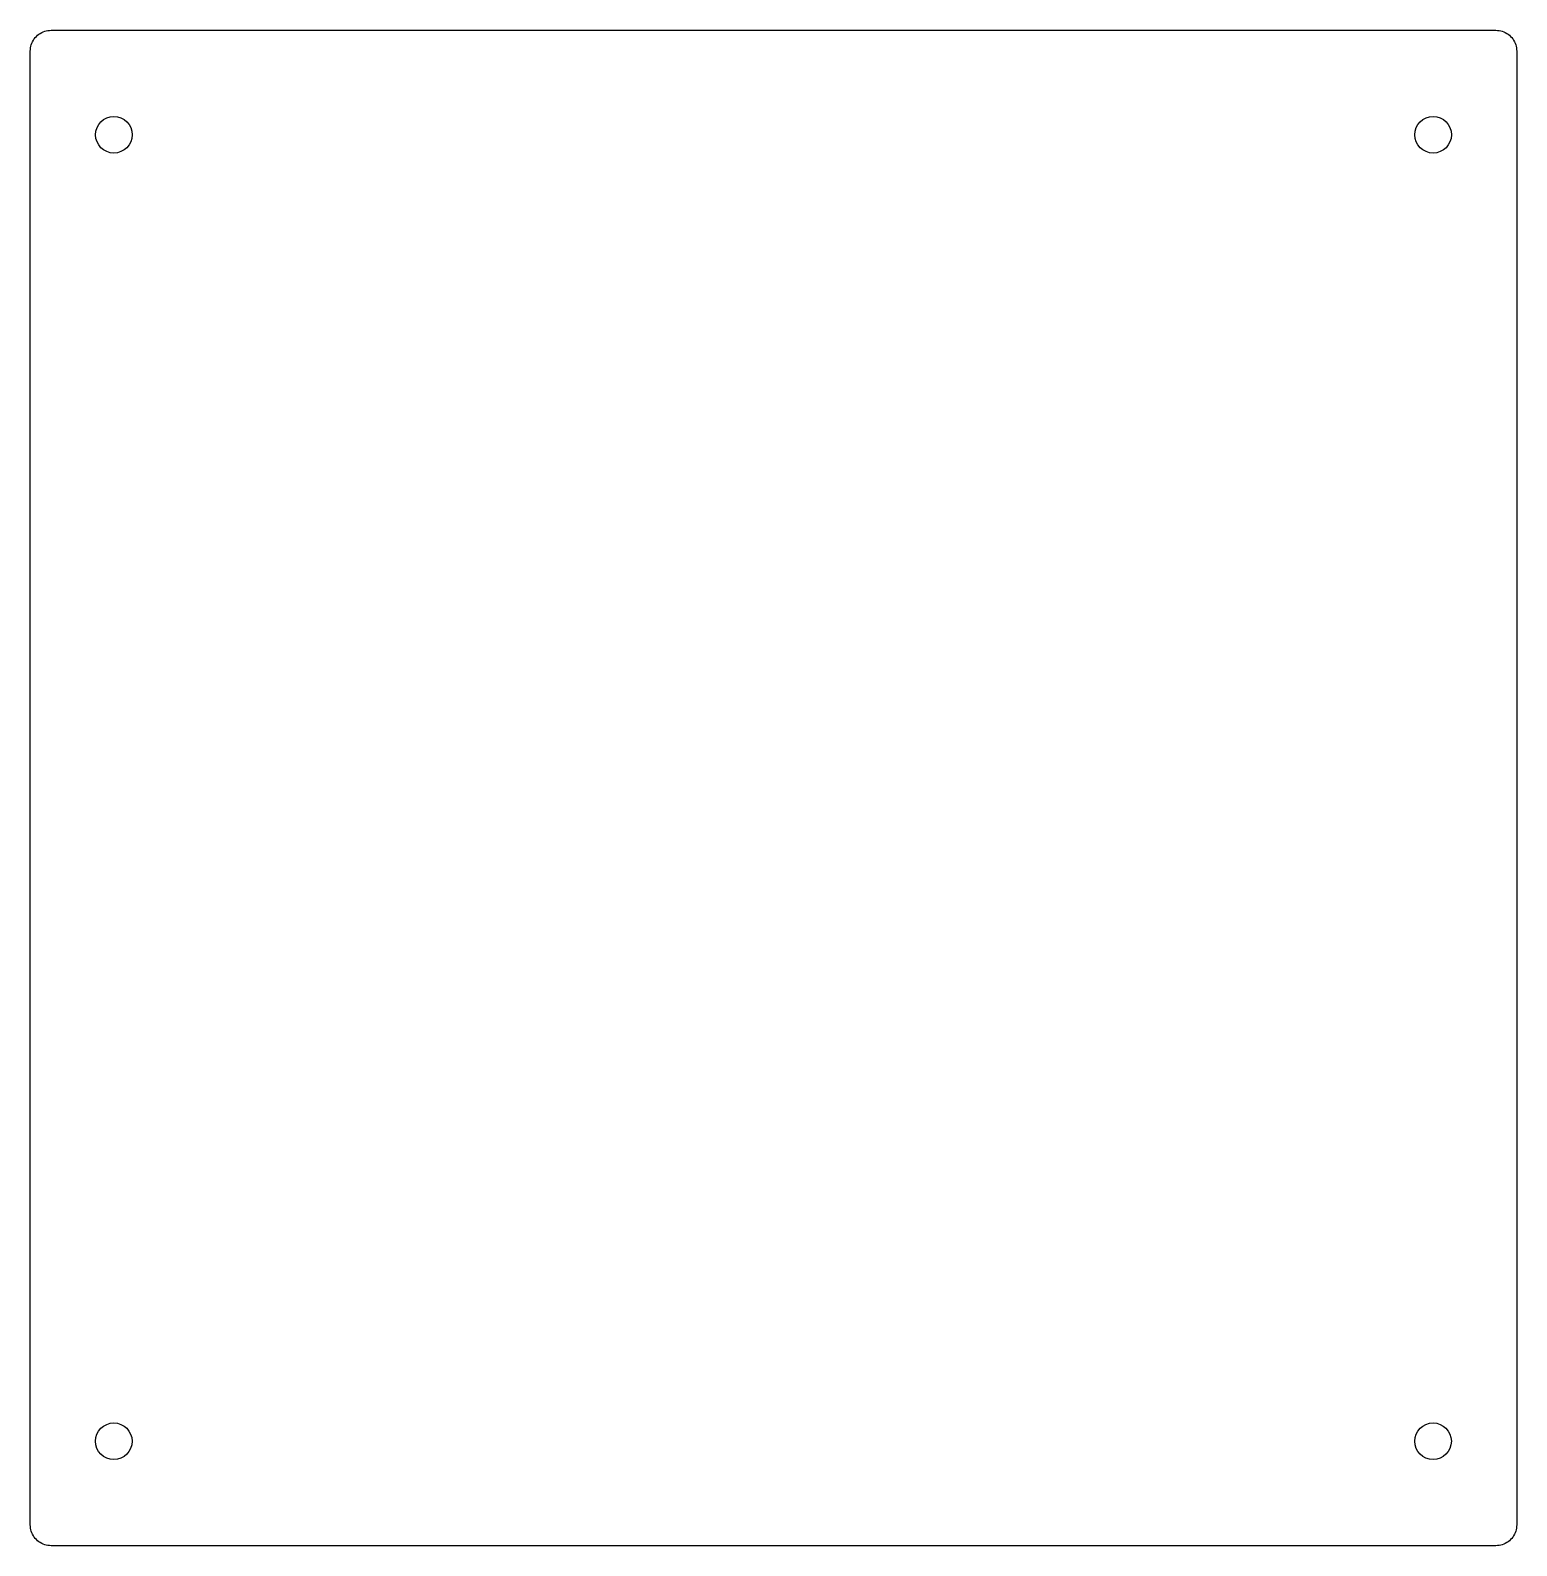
# Model space of a CAD drawing. Extents: x 6 to 148, y 4 to 149.
import ezdxf

# ---------------------------------------------------------------- set-up
doc = ezdxf.new("R2010")
doc.units = 0
doc.header["$MEASUREMENT"] = 0

msp = doc.modelspace()

# ---------------------------------------------------------------- linework, layer by layer
at = {"color": 0}
for p, q in [((7.47588, 149.385), (7.62884, 149.427)), ((7.62884, 149.427), (7.7818, 149.458)), ((7.7818, 149.458), (7.9389, 149.476)), ((7.9389, 149.476), (8.096, 149.483)), ((8.096, 149.483), (146.396, 149.483)), ((146.396, 149.483), (146.553, 149.476)), ((146.553, 149.476), (146.709, 149.458)), ((146.709, 149.458), (146.863, 149.427)), ((146.863, 149.427), (147.015, 149.385)), ((6.150206, 147.949), (6.192925, 148.102)), ((6.192925, 148.102), (6.248047, 148.248)), ((6.248047, 148.248), (6.312815, 148.39)), ((6.312815, 148.39), (6.389985, 148.528)), ((6.389985, 148.528), (6.4768, 148.659)), ((6.4768, 148.659), (6.574643, 148.781)), ((6.574643, 148.781), (6.680752, 148.897)), ((6.680752, 148.897), (6.796505, 149.003)), ((6.796505, 149.003), (6.919152, 149.101)), ((6.919152, 149.101), (7.05006, 149.188)), ((7.05006, 149.188), (7.18787, 149.265)), ((7.18787, 149.265), (7.32981, 149.33)), ((7.32981, 149.33), (7.47588, 149.385)), ((147.015, 149.385), (147.162, 149.33)), ((147.162, 149.33), (147.304, 149.265)), ((147.304, 149.265), (147.44, 149.188)), ((147.44, 149.188), (147.571, 149.101)), ((147.571, 149.101), (147.694, 149.003)), ((147.694, 149.003), (147.811, 148.897)), ((147.811, 148.897), (147.916, 148.781)), ((147.916, 148.781), (148.015, 148.659)), ((148.015, 148.659), (148.102, 148.528)), ((148.102, 148.528), (148.179, 148.39)), ((148.179, 148.39), (148.244, 148.248)), ((148.244, 148.248), (148.299, 148.102)), ((148.299, 148.102), (148.34, 147.949)), ((6.095085, 147.482), (6.101975, 147.639)), ((6.095085, 6.41984), (6.095085, 147.482)), ((6.101975, 147.639), (6.119889, 147.796)), ((6.119889, 147.796), (6.150206, 147.949)), ((148.34, 147.949), (148.372, 147.796)), ((148.372, 147.796), (148.39, 147.639)), ((148.39, 147.639), (148.397, 147.482)), ((148.397, 147.482), (148.397, 6.41984)), ((6.101975, 6.26274), (6.095085, 6.41984)), ((6.119889, 6.10564), (6.101975, 6.26274)), ((6.150206, 5.95268), (6.119889, 6.10564)), ((6.192925, 5.8011), (6.150206, 5.95268)), ((148.34, 5.95268), (148.299, 5.8011)), ((148.372, 6.10564), (148.34, 5.95268)), ((148.39, 6.26274), (148.372, 6.10564)), ((148.397, 6.41984), (148.39, 6.26274)), ((6.248047, 5.65365), (6.192925, 5.8011)), ((6.312815, 5.51171), (6.248047, 5.65365)), ((6.389985, 5.3739), (6.312815, 5.51171)), ((6.4768, 5.24299), (6.389985, 5.3739)), ((6.574643, 5.12034), (6.4768, 5.24299)), ((6.680752, 5.00597), (6.574643, 5.12034)), ((6.796505, 4.898483), (6.680752, 5.00597)), ((6.919152, 4.80064), (6.796505, 4.898483)), ((7.05006, 4.713825), (6.919152, 4.80064)), ((7.18787, 4.636655), (7.05006, 4.713825)), ((7.32981, 4.571885), (7.18787, 4.636655)), ((7.47588, 4.516763), (7.32981, 4.571885)), ((7.62884, 4.474045), (7.47588, 4.516763)), ((7.7818, 4.443727), (7.62884, 4.474045)), ((7.9389, 4.425813), (7.7818, 4.443727)), ((8.096, 4.418924), (7.9389, 4.425813)), ((146.396, 4.418924), (8.096, 4.418924)), ((146.553, 4.425813), (146.396, 4.418924)), ((146.709, 4.443727), (146.553, 4.425813)), ((146.863, 4.474045), (146.709, 4.443727)), ((147.015, 4.516763), (146.863, 4.474045)), ((147.162, 4.571885), (147.015, 4.516763)), ((147.304, 4.636655), (147.162, 4.571885)), ((147.44, 4.713825), (147.304, 4.636655)), ((147.571, 4.80064), (147.44, 4.713825)), ((147.694, 4.898483), (147.571, 4.80064)), ((147.811, 5.00597), (147.694, 4.898483)), ((147.916, 5.12034), (147.811, 5.00597)), ((148.015, 5.24299), (147.916, 5.12034)), ((148.102, 5.3739), (148.015, 5.24299)), ((148.179, 5.51171), (148.102, 5.3739)), ((148.244, 5.65365), (148.179, 5.51171)), ((148.299, 5.8011), (148.244, 5.65365))]:
    msp.add_line(p, q, dxfattribs=at)
at = {"linetype": 'Continuous'}
for centre in [(14.095085, 139.483), (140.397, 139.483), (14.088751, 14.418924), (140.39, 14.418924)]:
    msp.add_circle(centre, 1.75, dxfattribs=at)

doc.saveas('drawing.dxf')
